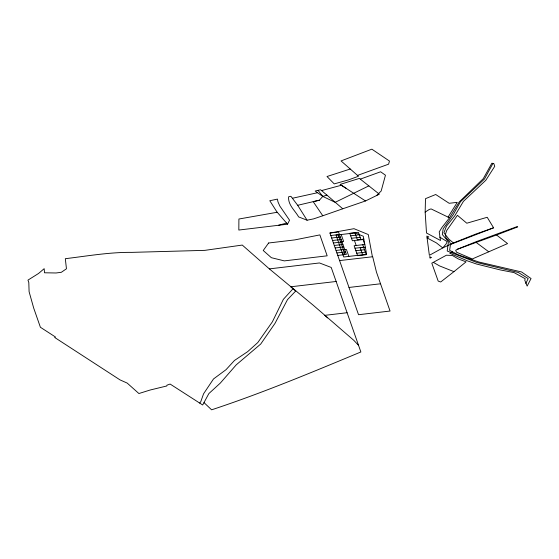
<?xml version="1.0" encoding="UTF-8"?>
<svg xmlns="http://www.w3.org/2000/svg" width="559" height="559" viewBox="0 0 559 559"><rect width="100%" height="100%" fill="white"/><g stroke="black" fill="none" stroke-linecap="round" stroke-linejoin="round"><path stroke-width="0.84" d="M452.636 251.802L449.771 253.241L467.352 260.843L476.436 263.995L500.347 269.941L514.077 272.603L525.236 278.752L524.754 280.192L527.137 286.089L531.05 278.536L521.568 271.967L478.693 261.968L458.394 254.855L449.618 250.348L450.477 244.444L449.555 241.257L446.11 238.001L445.334 234.703L446.669 230.56L457.416 215.32L466.807 223.216L487.203 217.276L493.59 227.806L475.744 234.081L453.447 242.955L448.975 239.238L443.937 232.761L446.473 226.157L454.76 215.851L463.439 201.345L485.82 180.271L494.722 166.365L493.897 163.738L491.871 163.179L483.297 178.628L459.26 201.918L449.499 217.793L441.869 227.569L439.227 231.922L440.52 240.51L426.503 233.012L425.161 212.106L425.49 198.669L435.713 194.504L449.17 203.294L457.234 202.351L448.08 217.109M525.837 283.455L528.171 278.55L518.438 272.512L476.925 262.52L447.214 251.04L448.423 241.684L442.302 234.528L443.168 228.855L453.195 214.712L460.49 201.715L484.478 179.006L492.919 163.466M204.021 402.613L211.609 409.824L212.134 409.642C262.597 392.963 311.782 372.378 360.869 351.974L358.571 345.406L353.833 340.354L313.375 305.354L269.354 268.886L242.271 245.066L204.867 250.355L131.896 252.368C109.473 252.13 87.47 256.029 65.319 258.691L66.451 268.781L61.336 272.289L56.012 272.981L44.51 272.785L44.168 268.669L38.564 273.463L27.95 280.122L28.809 282.54L29.096 291.686L33.694 308.058L40.402 327.267L55.495 337.028L54.642 337.447L120.038 379.896L127.193 383.083L138.898 393.529L150.168 390.014L166.848 385.955L166.903 385.193L170.125 384.061L202.686 404.995L208.856 393.585L220.316 383.083L236.261 364.824L260.746 344.009L275.014 323.347L287.501 299.631L295.725 291.008L290.687 286.795L336.141 281.477M287.529 224.194L289.548 220.197L279.835 206.068L277.97 201.883L277.432 199.102L269.794 200.73L276.852 211.819L287.529 224.194L238.826 230.049L238.903 219.016L277.229 212.259M199.71 403.081L200.751 401.732L203.56 393.815L213.51 378.953L226.004 369.702L234.501 360.443L247.63 351.681L257.762 342.59L272.401 321.795L283.371 299.331L293.035 288.751M342.751 208.786L322.788 215.767L313.194 201.659L319.406 200.206L322.767 196.405L326.91 195.105L342.751 208.786L365.495 200.961L379.344 194.19L359.388 178.405L340.11 184.421L365.495 200.961M376.459 195.657L381.161 191.024L385.458 175.205L380.623 171.781L360.303 179.132M453.95 271.646L466.087 261.857L458.373 258.964L452.364 255.463L446.417 255.218L431.807 263.156L438.179 281.086L440.695 281.988L453.95 271.646L439.591 265.93L433.463 262.416M425.161 212.106L429.34 209.408L431.094 208.926L449.499 217.793M457.402 249.258L455.704 250.264L456.472 252.172L472.292 258.964L507.558 243.598L496.525 234.983L457.402 249.258L475.863 241.795L517.075 226.619L517.725 226.898L496.525 234.983M439.688 237.121L447.193 241.621L446.026 244.038L442.784 247.923L436.369 242.879L427.09 237.938L428.802 236.911L426.852 236.073L429.361 255.323L442.784 247.923L453.447 242.955M368.863 185.861L335.169 202.33L322.767 196.405L315.171 191.017L320.607 189.774L326.91 195.105M450.477 244.444L493.59 227.806M357.522 175.414L388.61 164.171L389.455 161.041L371.861 149.176L341.053 160.922L358.473 176.246L348.599 179.865L334.226 183.897L327.008 176.511L350.255 169.021M322.788 215.767L313.641 218.869L307.08 220.211L298.639 216.913C295.047 210.512 287.801 204.873 288.619 196.768L290.897 196.293L297.681 205.293L307.08 220.211M278.417 225.291L286.634 223.069M321.558 190.577L341.388 185.246L346.314 188.432M297.681 205.293L319.406 200.206M292.385 198.263L317.561 192.715M339.599 260.592L372.699 256.735L376.459 272.121L390.056 311.042L358.543 314.71L329.922 233.026L353.98 228.687L368.276 234.542L372.406 256.77M269.354 268.886L319.482 262.954L331.214 267.447L358.571 345.406M329.922 233.026L338.544 232.02L346.405 254.415L337.783 255.421M330.795 235.514L339.418 234.507M331.669 238.001L340.291 236.995M350.633 235.786L359.255 234.773M332.542 240.496L341.165 239.483M351.506 238.274L360.129 237.268M340.606 241.837L343.624 241.488L341.179 234.514M363.818 239.126L357.418 239.874L354.972 232.9M333.416 242.983L342.038 241.97M334.289 245.471L342.912 244.458M335.162 247.958L343.785 246.952M336.036 250.446L344.658 249.44M355 248.231L363.623 247.218M343.394 249.803L346.419 249.454L348.858 256.399M365.327 247.239L360.213 247.833L362.651 254.785M336.909 252.934L345.532 251.927M355.88 250.718L364.496 249.705M342.674 254.003L344.777 253.758L338.16 234.871M356.754 253.206L365.369 252.193M347.097 312.726L324.772 315.346L327.672 317.896M349.005 287.452L380.539 283.783M476.107 242.396L488.783 251.809M318.071 190.353L322.767 196.405M361.002 239.755L358.382 232.285L349.759 233.299L352.38 240.761L363.064 239.511L364.81 244.486L354.127 245.736L357.627 255.694L366.243 254.687L362.749 244.73M354.448 240.524L356.195 245.499M268.62 242.997L263.233 250.502L271.367 257.699L284.307 260.885L327.176 255.819L319.867 234.899L294.754 239.902L268.62 242.997M431.143 257.433L430.095 258.202L429.55 256.63L431.143 257.433M355.105 232.886L336.043 235.115L343.722 257L366.641 254.324L363.28 236.233L355.105 232.886"/></g></svg>
